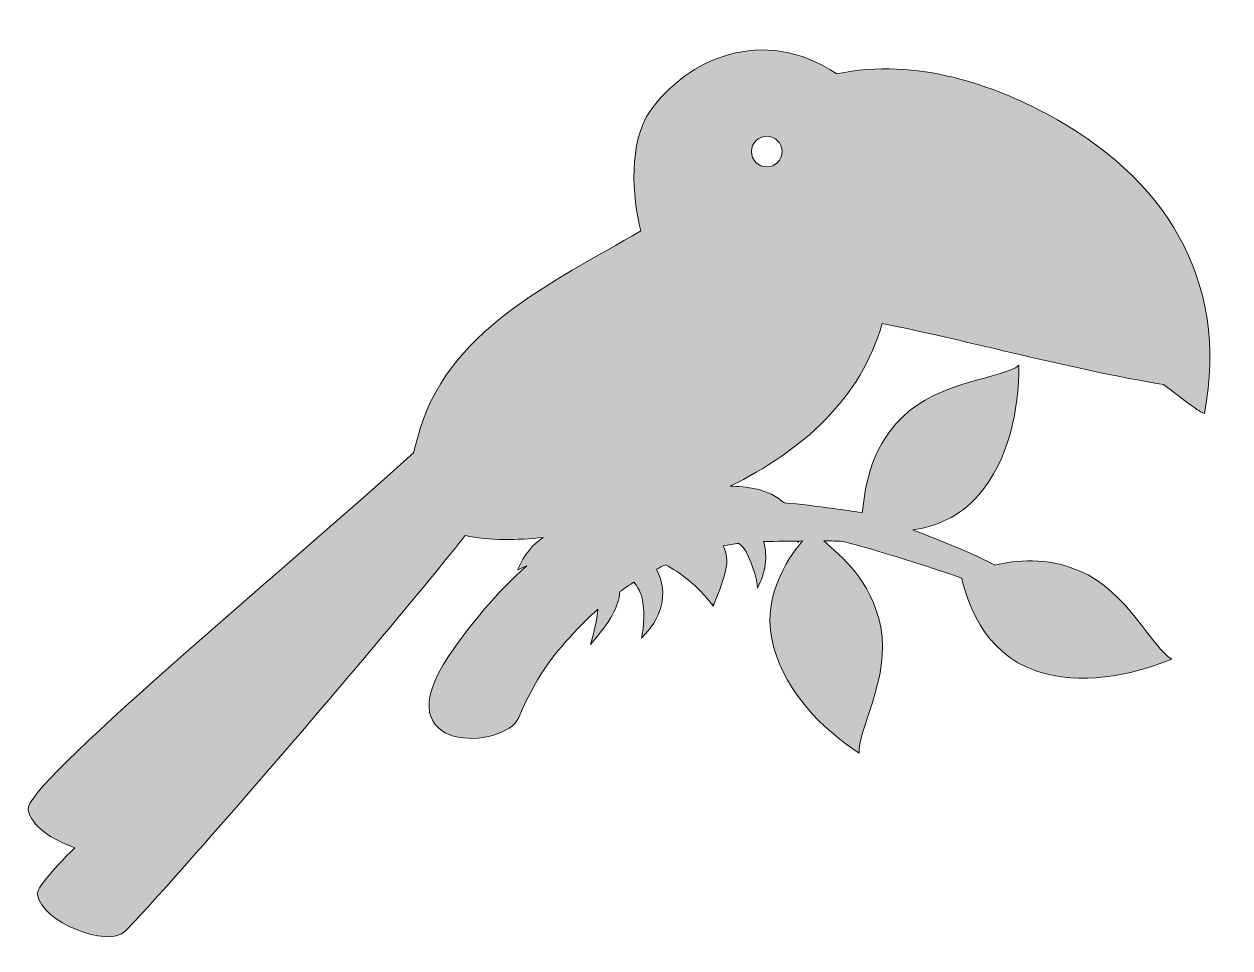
# Model space of a CAD drawing. Header units: inches. Extents: x 0 to 103, y -1 to 78.
import ezdxf

# ---------------------------------------------------------------- set-up
doc = ezdxf.new("R2010")
doc.units = ezdxf.units.IN
doc.header["$MEASUREMENT"] = 0
doc.layers.add('Layer 1', color=7, linetype='Continuous')

msp = doc.modelspace()

# ---------------------------------------------------------------- hatches: boundary and pattern name
at = {"layer": 'Layer 1', "true_color": 0xbea5bd}
h = msp.add_hatch(color=253, dxfattribs=at)
h.dxf.hatch_style = 2
edge = h.paths.add_edge_path()
edge.add_spline(control_points=[(73.42, 52.72), (80.92, 51.22), (89.77, 48.76), (97.61, 47.47), (99.46, 46.1), (100.65, 45.09), (101.14, 44.99), (103.32, 56.55), (97.63, 65.37), (87.57, 70.74), (83.27, 73.03), (76.44, 75.68), (69.53, 74.17), (63.17, 78.45), (56.59, 75.41), (53.47, 70.96), (51.63, 68.34), (51.92, 63.58), (52.67, 60.68), (45.05, 56.18), (35.87, 52.12), (33.47, 42.84), (33.36, 42.42), (33.25, 42), (33.14, 41.59), (21.47, 31.08), (-0.33, 13.04), (0, 10.93), (0.22, 9.57), (2.15, 8.27), (4.03, 7.66), (1.96, 5.6), (0.73, 4.15), (0.81, 3.64), (1.2, 1.23), (6.85, -0.95), (8.3, 0.43), (9.92, 1.98), (18.58, 11.81), (26.61, 21.25), (30.8, 26.18), (34.82, 31), (37.57, 34.49), (39.7, 34.03), (42.06, 34.09), (44.28, 34.33), (43.4, 33.74), (42.67, 32.88), (42.08, 31.53), (42.36, 31.66), (42.63, 31.78), (42.88, 31.89), (40.25, 29.57), (38.04, 26.89), (36.19, 24.15), (30.41, 15.59), (41.04, 16.08), (42.19, 18.86), (43.87, 22.89), (45.82, 24.89), (46.7, 25.88), (47.4, 26.67), (48.17, 27.44), (48.99, 28.16), (48.91, 27.24), (48.67, 26.22), (48.35, 25.13), (50.1, 27.14), (50.76, 28.35), (50.89, 29.67), (51.28, 29.96), (51.68, 30.22), (52.09, 30.49), (52.39, 30.09), (52.62, 29.66), (52.73, 29.33), (53.04, 28.38), (52.96, 26.5), (52.73, 25.67), (54.4, 27.28), (55.16, 29.43), (54.02, 31.6), (54.28, 31.73), (54.54, 31.86), (54.8, 31.98), (55.97, 31.35), (57.55, 30.25), (58.87, 28.48), (58.88, 28.52), (58.88, 28.56), (58.88, 28.61), (58.89, 28.54), (58.89, 28.47), (58.9, 28.4), (60.08, 31.37), (60.35, 32.23), (59.77, 33.61), (60.22, 33.69), (60.67, 33.76), (61.12, 33.82), (61.26, 33.69), (61.39, 33.56), (61.5, 33.42), (62.12, 32.63), (62.66, 30.83), (62.72, 29.98), (63.38, 31.29), (63.62, 32.7), (63.24, 33.97), (64.43, 34), (65.38, 34.01), (66.13, 34.02), (66.17, 33.98), (66.2, 33.94), (66.23, 33.9), (66.24, 33.94), (66.23, 33.98), (66.24, 34.02), (66.35, 34.02), (66.47, 34.02), (66.58, 34.03), (65.2, 32.41), (62.94, 28.97), (64.11, 24.85), (65.19, 21.02), (68.17, 17.97), (71.44, 15.78), (71.24, 17.61), (74.17, 22.22), (73.3, 26.62), (72.49, 30.71), (69.88, 32.7), (68.42, 34.03), (69.21, 34.03), (69.42, 34.01), (69.82, 34), (70.43, 34), (76.57, 32.12), (80.27, 30.84), (80.6, 29.24), (81.99, 24.38), (86.71, 22.84), (90.49, 21.6), (94.68, 22.38), (98.33, 23.87), (96.7, 24.72), (94.51, 29.73), (90.37, 31.46), (87.48, 32.67), (84.99, 32.37), (83.12, 31.95), (81.53, 32.81), (78.36, 34.09), (76.06, 34.98), (77.96, 35.25), (80.08, 36.05), (81.73, 37.99), (84.31, 41.02), (85.18, 45.19), (85.19, 49.13), (83.78, 47.95), (78.32, 47.82), (75.14, 44.65), (72.18, 41.69), (72, 38.39), (71.7, 36.44), (70.86, 36.61), (70.15, 36.67), (69.28, 36.81), (67.79, 37.02), (66.37, 37.18), (65.01, 37.3), (63.7, 38.51), (61.65, 38.73), (60.35, 38.73), (66.52, 41.74), (71.65, 46.31), (73.42, 52.72)], knot_values=[0, 0, 0, 0, 1, 1, 1, 2, 2, 2, 3, 3, 3, 4, 4, 4, 5, 5, 5, 6, 6, 6, 7, 7, 7, 8, 8, 8, 9, 9, 9, 10, 10, 10, 11, 11, 11, 12, 12, 12, 13, 13, 13, 14, 14, 14, 15, 15, 15, 16, 16, 16, 17, 17, 17, 18, 18, 18, 19, 19, 19, 20, 20, 20, 21, 21, 21, 22, 22, 22, 23, 23, 23, 24, 24, 24, 25, 25, 25, 26, 26, 26, 27, 27, 27, 28, 28, 28, 29, 29, 29, 30, 30, 30, 31, 31, 31, 32, 32, 32, 33, 33, 33, 34, 34, 34, 35, 35, 35, 36, 36, 36, 37, 37, 37, 38, 38, 38, 39, 39, 39, 40, 40, 40, 41, 41, 41, 42, 42, 42, 43, 43, 43, 44, 44, 44, 45, 45, 45, 46, 46, 46, 47, 47, 47, 48, 48, 48, 49, 49, 49, 50, 50, 50, 51, 51, 51, 52, 52, 52, 53, 53, 53, 54, 54, 54, 55, 55, 55, 56, 56, 56, 57, 57, 57, 58, 58, 58, 59, 59, 59, 59], degree=3, periodic=1)
edge = h.paths.add_edge_path()
edge.add_spline(control_points=[(63.51, 66.18), (62.78, 66.18), (62.19, 66.77), (62.19, 67.5), (62.19, 68.23), (62.78, 68.82), (63.51, 68.82), (64.24, 68.82), (64.83, 68.23), (64.83, 67.5), (64.83, 66.77), (64.24, 66.18), (63.51, 66.18)], knot_values=[0, 0, 0, 0, 1, 1, 1, 2, 2, 2, 3, 3, 3, 4, 4, 4, 4], degree=3, periodic=1)

# ---------------------------------------------------------------- linework, layer by layer
at = {"layer": 'Layer 1', "lineweight": 0}
for points, knots in [([(73.42, 52.72), (80.92, 51.22), (89.77, 48.76), (97.61, 47.47), (99.46, 46.1), (100.65, 45.09), (101.14, 44.99), (103.32, 56.55), (97.63, 65.37), (87.57, 70.74), (83.27, 73.03), (76.44, 75.68), (69.53, 74.17), (63.17, 78.45), (56.59, 75.41), (53.47, 70.96), (51.63, 68.34), (51.92, 63.58), (52.67, 60.68), (45.05, 56.18), (35.87, 52.12), (33.47, 42.84), (33.36, 42.42), (33.25, 42), (33.14, 41.59), (21.47, 31.08), (-0.33, 13.04), (0, 10.93), (0.22, 9.57), (2.15, 8.27), (4.03, 7.66), (1.96, 5.6), (0.73, 4.15), (0.81, 3.64), (1.2, 1.23), (6.85, -0.95), (8.3, 0.43), (9.92, 1.98), (18.58, 11.81), (26.61, 21.25), (30.8, 26.18), (34.82, 31), (37.57, 34.49), (39.7, 34.03), (42.06, 34.09), (44.28, 34.33), (43.4, 33.74), (42.67, 32.88), (42.08, 31.53), (42.36, 31.66), (42.63, 31.78), (42.88, 31.89), (40.25, 29.57), (38.04, 26.89), (36.19, 24.15), (30.41, 15.59), (41.04, 16.08), (42.19, 18.86), (43.87, 22.89), (45.82, 24.89), (46.7, 25.88), (47.4, 26.67), (48.17, 27.44), (48.99, 28.16), (48.91, 27.24), (48.67, 26.22), (48.35, 25.13), (50.1, 27.14), (50.76, 28.35), (50.89, 29.67), (51.28, 29.96), (51.68, 30.22), (52.09, 30.49), (52.39, 30.09), (52.62, 29.66), (52.73, 29.33), (53.04, 28.38), (52.96, 26.5), (52.73, 25.67), (54.4, 27.28), (55.16, 29.43), (54.02, 31.6), (54.28, 31.73), (54.54, 31.86), (54.8, 31.98), (55.97, 31.35), (57.55, 30.25), (58.87, 28.48), (58.88, 28.52), (58.88, 28.56), (58.88, 28.61), (58.89, 28.54), (58.89, 28.47), (58.9, 28.4), (60.08, 31.37), (60.35, 32.23), (59.77, 33.61), (60.22, 33.69), (60.67, 33.76), (61.12, 33.82), (61.26, 33.69), (61.39, 33.56), (61.5, 33.42), (62.12, 32.63), (62.66, 30.83), (62.72, 29.98), (63.38, 31.29), (63.62, 32.7), (63.24, 33.97), (64.43, 34), (65.38, 34.01), (66.13, 34.02), (66.17, 33.98), (66.2, 33.94), (66.23, 33.9), (66.24, 33.94), (66.23, 33.98), (66.24, 34.02), (66.35, 34.02), (66.47, 34.02), (66.58, 34.03), (65.2, 32.41), (62.94, 28.97), (64.11, 24.85), (65.19, 21.02), (68.17, 17.97), (71.44, 15.78), (71.24, 17.61), (74.17, 22.22), (73.3, 26.62), (72.49, 30.71), (69.88, 32.7), (68.42, 34.03), (69.21, 34.03), (69.42, 34.01), (69.82, 34), (70.43, 34), (76.57, 32.12), (80.27, 30.84), (80.6, 29.24), (81.99, 24.38), (86.71, 22.84), (90.49, 21.6), (94.68, 22.38), (98.33, 23.87), (96.7, 24.72), (94.51, 29.73), (90.37, 31.46), (87.48, 32.67), (84.99, 32.37), (83.12, 31.95), (81.53, 32.81), (78.36, 34.09), (76.06, 34.98), (77.96, 35.25), (80.08, 36.05), (81.73, 37.99), (84.31, 41.02), (85.18, 45.19), (85.19, 49.13), (83.78, 47.95), (78.32, 47.82), (75.14, 44.65), (72.18, 41.69), (72, 38.39), (71.7, 36.44), (70.86, 36.61), (70.15, 36.67), (69.28, 36.81), (67.79, 37.02), (66.37, 37.18), (65.01, 37.3), (63.7, 38.51), (61.65, 38.73), (60.35, 38.73), (66.52, 41.74), (71.65, 46.31), (73.42, 52.72)], [0, 0, 0, 0, 1, 1, 1, 2, 2, 2, 3, 3, 3, 4, 4, 4, 5, 5, 5, 6, 6, 6, 7, 7, 7, 8, 8, 8, 9, 9, 9, 10, 10, 10, 11, 11, 11, 12, 12, 12, 13, 13, 13, 14, 14, 14, 15, 15, 15, 16, 16, 16, 17, 17, 17, 18, 18, 18, 19, 19, 19, 20, 20, 20, 21, 21, 21, 22, 22, 22, 23, 23, 23, 24, 24, 24, 25, 25, 25, 26, 26, 26, 27, 27, 27, 28, 28, 28, 29, 29, 29, 30, 30, 30, 31, 31, 31, 32, 32, 32, 33, 33, 33, 34, 34, 34, 35, 35, 35, 36, 36, 36, 37, 37, 37, 38, 38, 38, 39, 39, 39, 40, 40, 40, 41, 41, 41, 42, 42, 42, 43, 43, 43, 44, 44, 44, 45, 45, 45, 46, 46, 46, 47, 47, 47, 48, 48, 48, 49, 49, 49, 50, 50, 50, 51, 51, 51, 52, 52, 52, 53, 53, 53, 54, 54, 54, 55, 55, 55, 56, 56, 56, 57, 57, 57, 58, 58, 58, 59, 59, 59, 59]), ([(63.51, 66.18), (62.78, 66.18), (62.19, 66.77), (62.19, 67.5), (62.19, 68.23), (62.78, 68.82), (63.51, 68.82), (64.24, 68.82), (64.83, 68.23), (64.83, 67.5), (64.83, 66.77), (64.24, 66.18), (63.51, 66.18)], [0, 0, 0, 0, 1, 1, 1, 2, 2, 2, 3, 3, 3, 4, 4, 4, 4])]:
    msp.add_open_spline(points, degree=3, knots=knots, dxfattribs=at)

doc.saveas('drawing.dxf')
